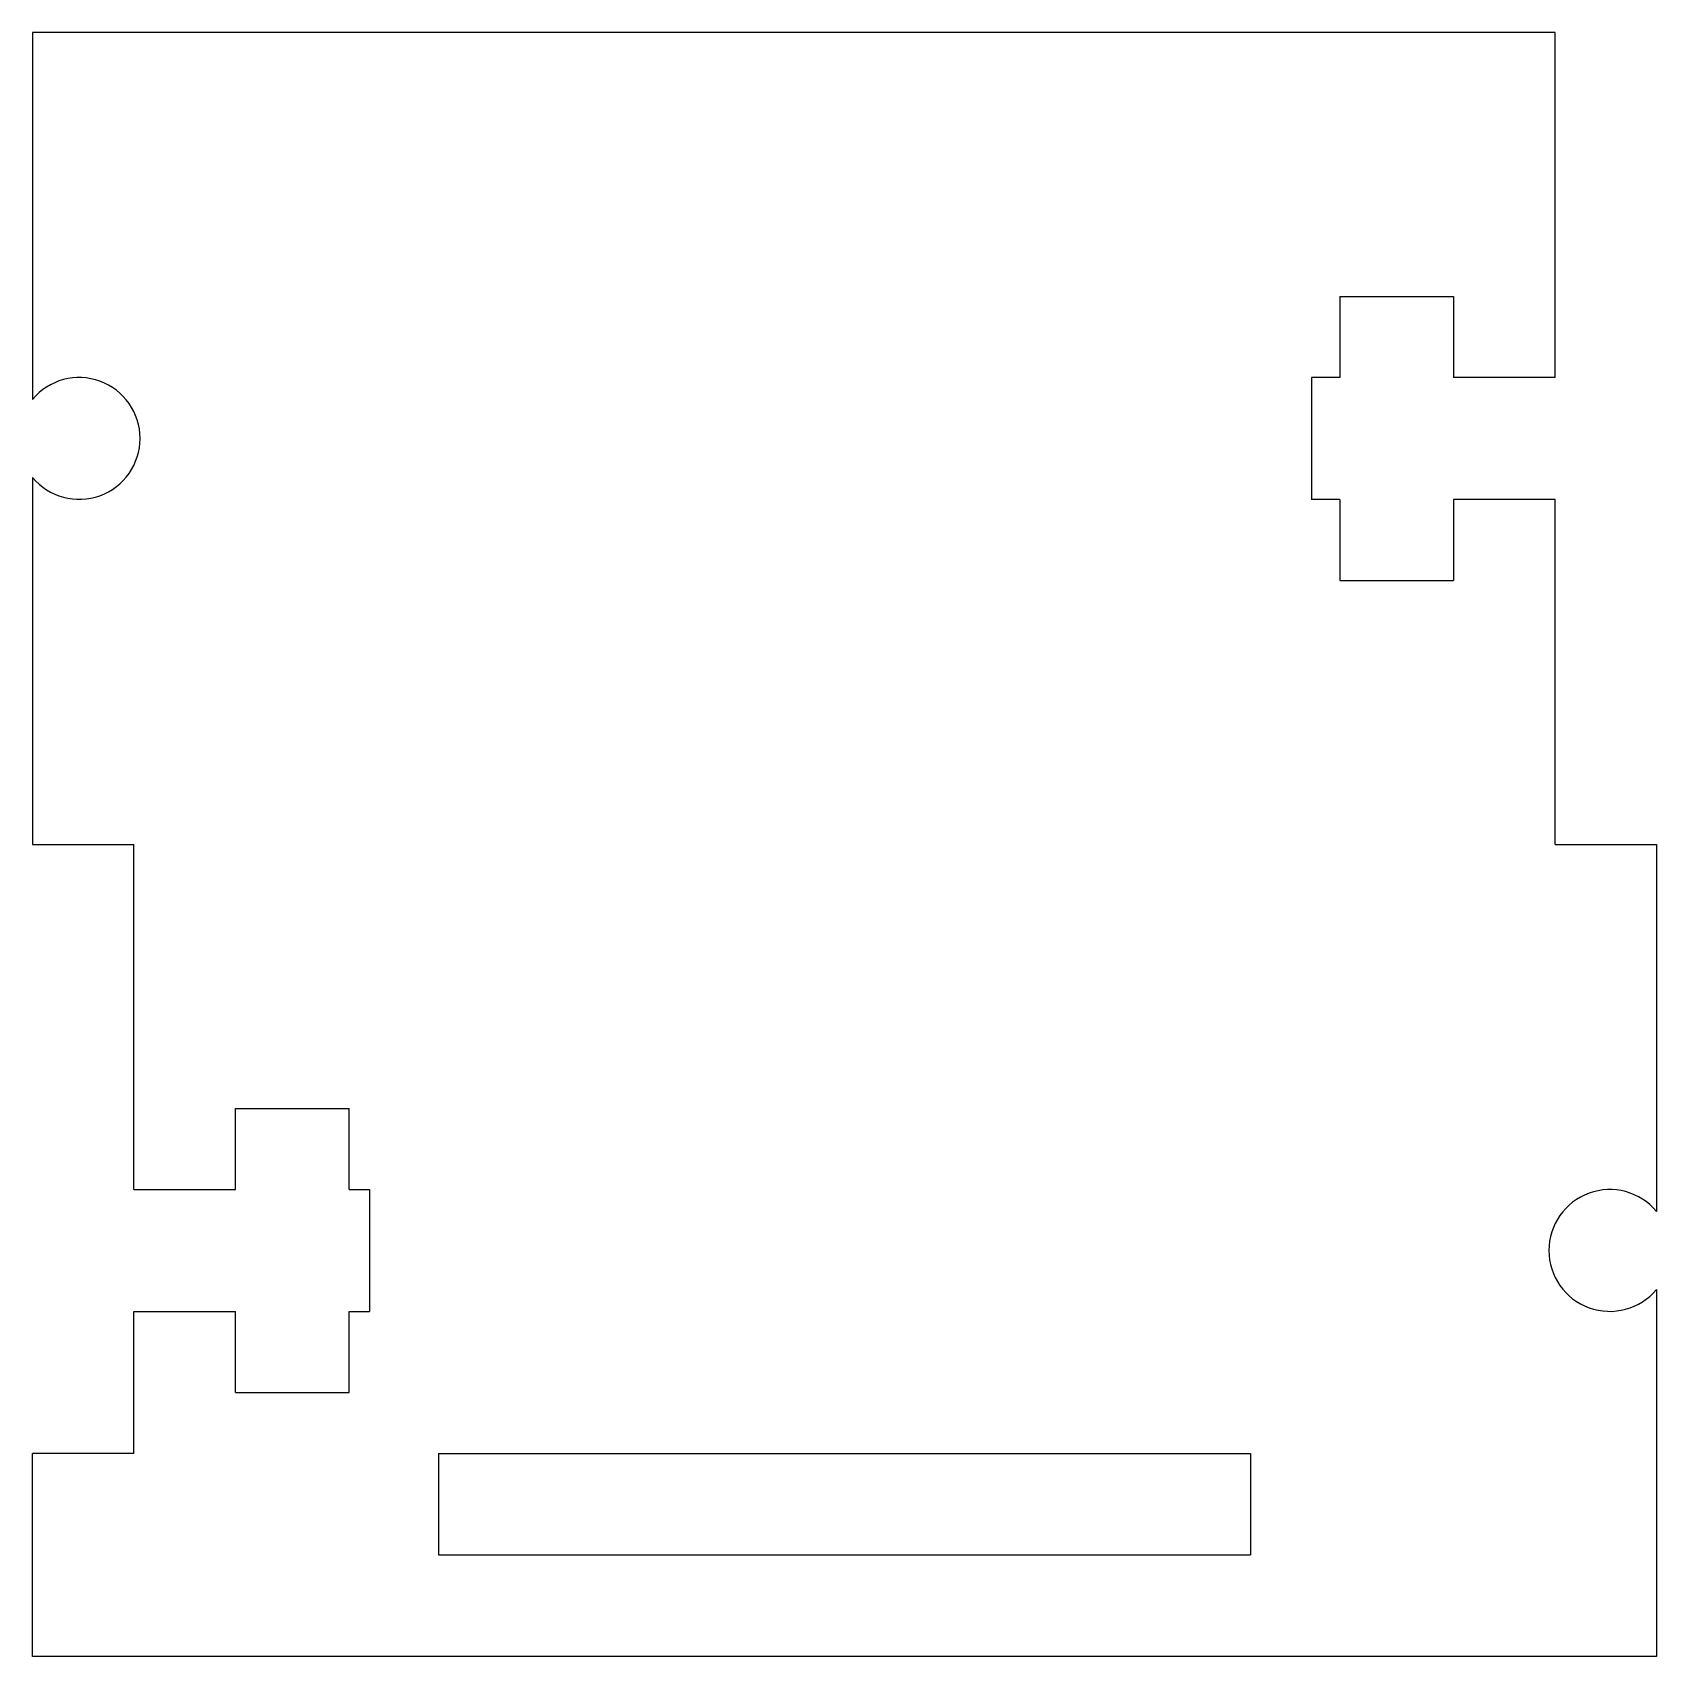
# Model space of a CAD drawing. Extents: x -2 to 0, y -0.01 to 1.99.
import ezdxf

# ---------------------------------------------------------------- set-up
doc = ezdxf.new("R2010")
doc.units = 0
doc.header["$MEASUREMENT"] = 0
doc.layers.add('VISIBLE', color=7, linetype='CONTINUOUS')

msp = doc.modelspace()

# ---------------------------------------------------------------- linework, layer by layer
at = {"layer": 'VISIBLE'}
for p, q in [((-0.125, 1.9913, 0.0261), (-2, 1.9913, 0.0261)), ((-2, 1.9913, 0.0261), (-2, 1.5394, 0.0261)), ((-0.125, 1.5663, 0.0261), (-0.125, 1.9913, 0.0261)), ((-0.39, 1.6663, 0.0261), (-0.39, 1.5663, 0.0261)), ((-0.39, 1.6663, 0.0261), (-0.25, 1.6663, 0.0261)), ((-0.25, 1.6663, 0.0261), (-0.25, 1.5663, 0.0261)), ((-0.425, 1.5663, 0.0261), (-0.425, 1.4163, 0.0261)), ((-0.39, 1.5663, 0.0261), (-0.425, 1.5663, 0.0261)), ((-0.125, 1.5663, 0.0261), (-0.25, 1.5663, 0.0261)), ((-2, 1.4431, 0.0261), (-2, 0.9913, 0.0261)), ((-0.39, 1.4163, 0.0261), (-0.425, 1.4163, 0.0261)), ((-0.39, 1.4163, 0.0261), (-0.39, 1.3163, 0.0261)), ((-0.125, 1.4163, 0.0261), (-0.25, 1.4163, 0.0261)), ((-0.25, 1.4163, 0.0261), (-0.25, 1.3163, 0.0261)), ((-0.125, 0.9913, 0.0261), (-0.125, 1.4163, 0.0261)), ((-0.39, 1.3163, 0.0261), (-0.25, 1.3163, 0.0261)), ((-2, 0.9913, 0.0261), (-1.875, 0.9913, 0.0261)), ((-1.875, 0.5663, 0.0261), (-1.875, 0.9913, 0.0261)), ((-0.125, 0.9913, 0.0261), (0, 0.9913, 0.0261)), ((0, 0.9913, 0.0261), (0, 0.5394, 0.0261)), ((-1.75, 0.5663, 0.0261), (-1.75, 0.6663, 0.0261)), ((-1.75, 0.6663, 0.0261), (-1.61, 0.6663, 0.0261)), ((-1.61, 0.5663, 0.0261), (-1.61, 0.6663, 0.0261)), ((-1.875, 0.5663, 0.0261), (-1.75, 0.5663, 0.0261)), ((-1.61, 0.5663, 0.0261), (-1.585, 0.5663, 0.0261)), ((-1.585, 0.5663, 0.0261), (-1.585, 0.4163, 0.0261)), ((0, 0.4431, 0.0261), (0, -0.0087, 0.0261)), ((-1.875, 0.4163, 0.0261), (-1.75, 0.4163, 0.0261)), ((-1.875, 0.2413, 0.0261), (-1.875, 0.4163, 0.0261)), ((-1.75, 0.3163, 0.0261), (-1.75, 0.4163, 0.0261)), ((-1.61, 0.4163, 0.0261), (-1.585, 0.4163, 0.0261)), ((-1.61, 0.3163, 0.0261), (-1.61, 0.4163, 0.0261)), ((-1.75, 0.3163, 0.0261), (-1.61, 0.3163, 0.0261)), ((-1.875, 0.2413, 0.0261), (-2, 0.2413, 0.0261)), ((-2, -0.0087, 0.0261), (-2, 0.2413, 0.0261)), ((-1.5, 0.2413, 0.0261), (-1.5, 0.1163, 0.0261)), ((-1.5, 0.2413, 0.0261), (-0.5, 0.2413, 0.0261)), ((-0.5, 0.2413, 0.0261), (-0.5, 0.1163, 0.0261)), ((-1.5, 0.1163, 0.0261), (-0.5, 0.1163, 0.0261)), ((0, -0.0087, 0.0261), (-2, -0.0087, 0.0261))]:
    msp.add_line(p, q, dxfattribs=at)
for centre, start, end in [((-1.9425, 1.4913, 0.0261), 219.9445, 140.0555), ((-0.0575, 0.4913, 0.0261), 39.9445, 320.0555)]:
    msp.add_arc(centre, 0.075, start, end, dxfattribs=at)

doc.saveas('drawing.dxf')
